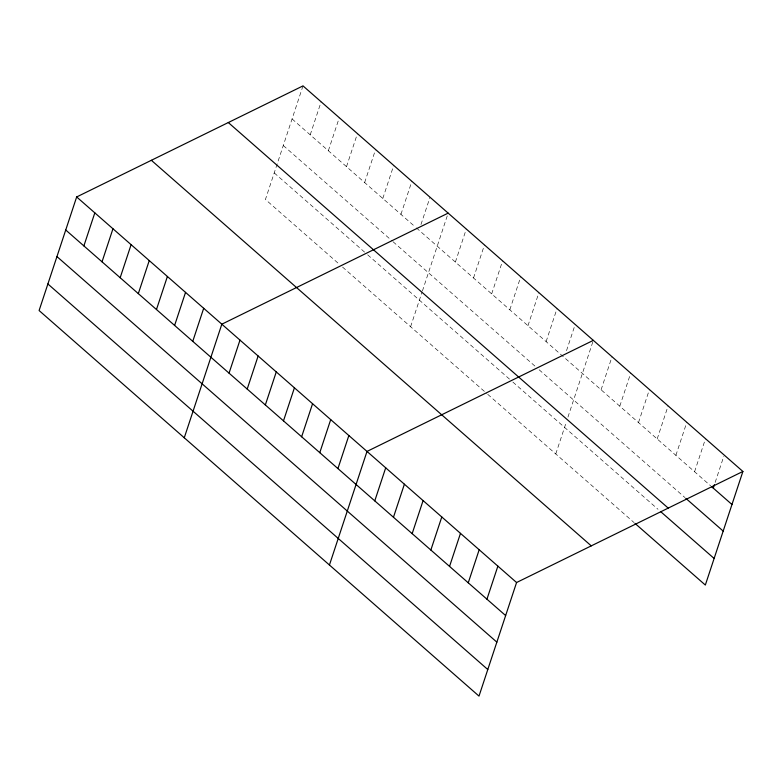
<?xml version="1.0" encoding="UTF-8"?>
<svg xmlns="http://www.w3.org/2000/svg" width="782" height="782" viewBox="0 0 782 782"><rect width="100%" height="100%" fill="white"/><g stroke="black" fill="none" stroke-linecap="round" stroke-linejoin="round"><path stroke-width="0.59" stroke-dasharray="3.91 2.93" d="M302.996 85.893L265.43 199.478L338.01 263.094M310.21 134.846L321.138 101.797M328.352 150.75L339.29 117.701M346.504 166.654L357.433 133.605M364.647 182.558L375.575 149.509M382.799 198.462L393.727 165.413M400.941 214.366L411.87 181.316M420.97 224.571L430.022 197.22M410.599 326.72L422.026 292.155M422.407 291.012L448.164 213.124M455.378 262.087L466.307 229.028M473.521 277.991L484.459 244.932M491.673 293.895L502.601 260.836M509.815 309.799L520.744 276.74M527.967 325.703L538.896 292.654M546.11 341.607L557.038 308.558M566.52 350.668L575.19 324.462M555.767 453.951L566.442 421.674M567.947 417.109L593.333 340.365M601.094 389.798L612.032 356.748M619.794 406.19L630.722 373.131M638.493 422.573L649.422 389.524M657.183 438.956L668.111 405.907M675.883 455.349L686.811 422.3M694.572 471.732L705.511 438.682M715.159 482.426L723.829 456.209M292.067 118.942L415.457 227.093M416.366 227.885L710.603 485.778M283.27 145.52L392.153 240.944M393.063 241.746L535.504 366.592M539.13 369.778L684.895 497.528M274.218 172.9L364.95 252.43M367.667 254.815L510.118 379.661M512.836 382.046L658.033 509.307M342.545 267.073L486.815 393.512M487.714 394.314L634.114 522.62"/><path stroke-width="1.17" d="M76.665 196.956L39.1 310.542L479.004 696.107L516.57 582.522L742.9 471.458L302.996 85.893L76.665 196.956L516.57 582.522M83.879 245.91L94.818 212.86M102.031 261.814L112.96 228.764M120.174 277.718L131.102 244.668M138.316 293.621L149.254 260.572M156.468 309.525L167.397 276.476M174.611 325.429L185.539 292.38M192.763 341.343L203.691 308.284M184.269 437.783L221.834 324.188L448.164 213.124M229.048 373.151L239.986 340.092M247.2 389.055L258.128 355.996M265.342 404.959L276.271 371.909M283.485 420.863L294.423 387.813M301.637 436.767L312.565 403.717M319.779 452.67L330.708 419.621M337.932 468.574L348.86 435.525M329.437 565.015L367.002 451.429L593.333 340.365M374.774 500.871L385.702 467.812M393.463 517.254L404.392 484.205M412.163 533.637L423.091 500.588M430.853 550.029L441.791 516.97M449.552 566.412L460.481 533.363M468.252 582.795L479.18 549.746M486.942 599.188L497.88 566.129M713.272 488.124L714.406 484.703M742.9 471.458L705.335 585.044L635.004 523.402M711.493 486.56L731.972 504.507M685.785 498.31L723.184 531.086M228.305 122.539L668.209 508.104M660.702 511.653L714.122 558.465M151.356 160.3L591.26 545.865M65.737 230.006L505.641 615.571M56.949 256.584L496.853 642.149M47.888 283.964L487.792 669.529"/></g></svg>
